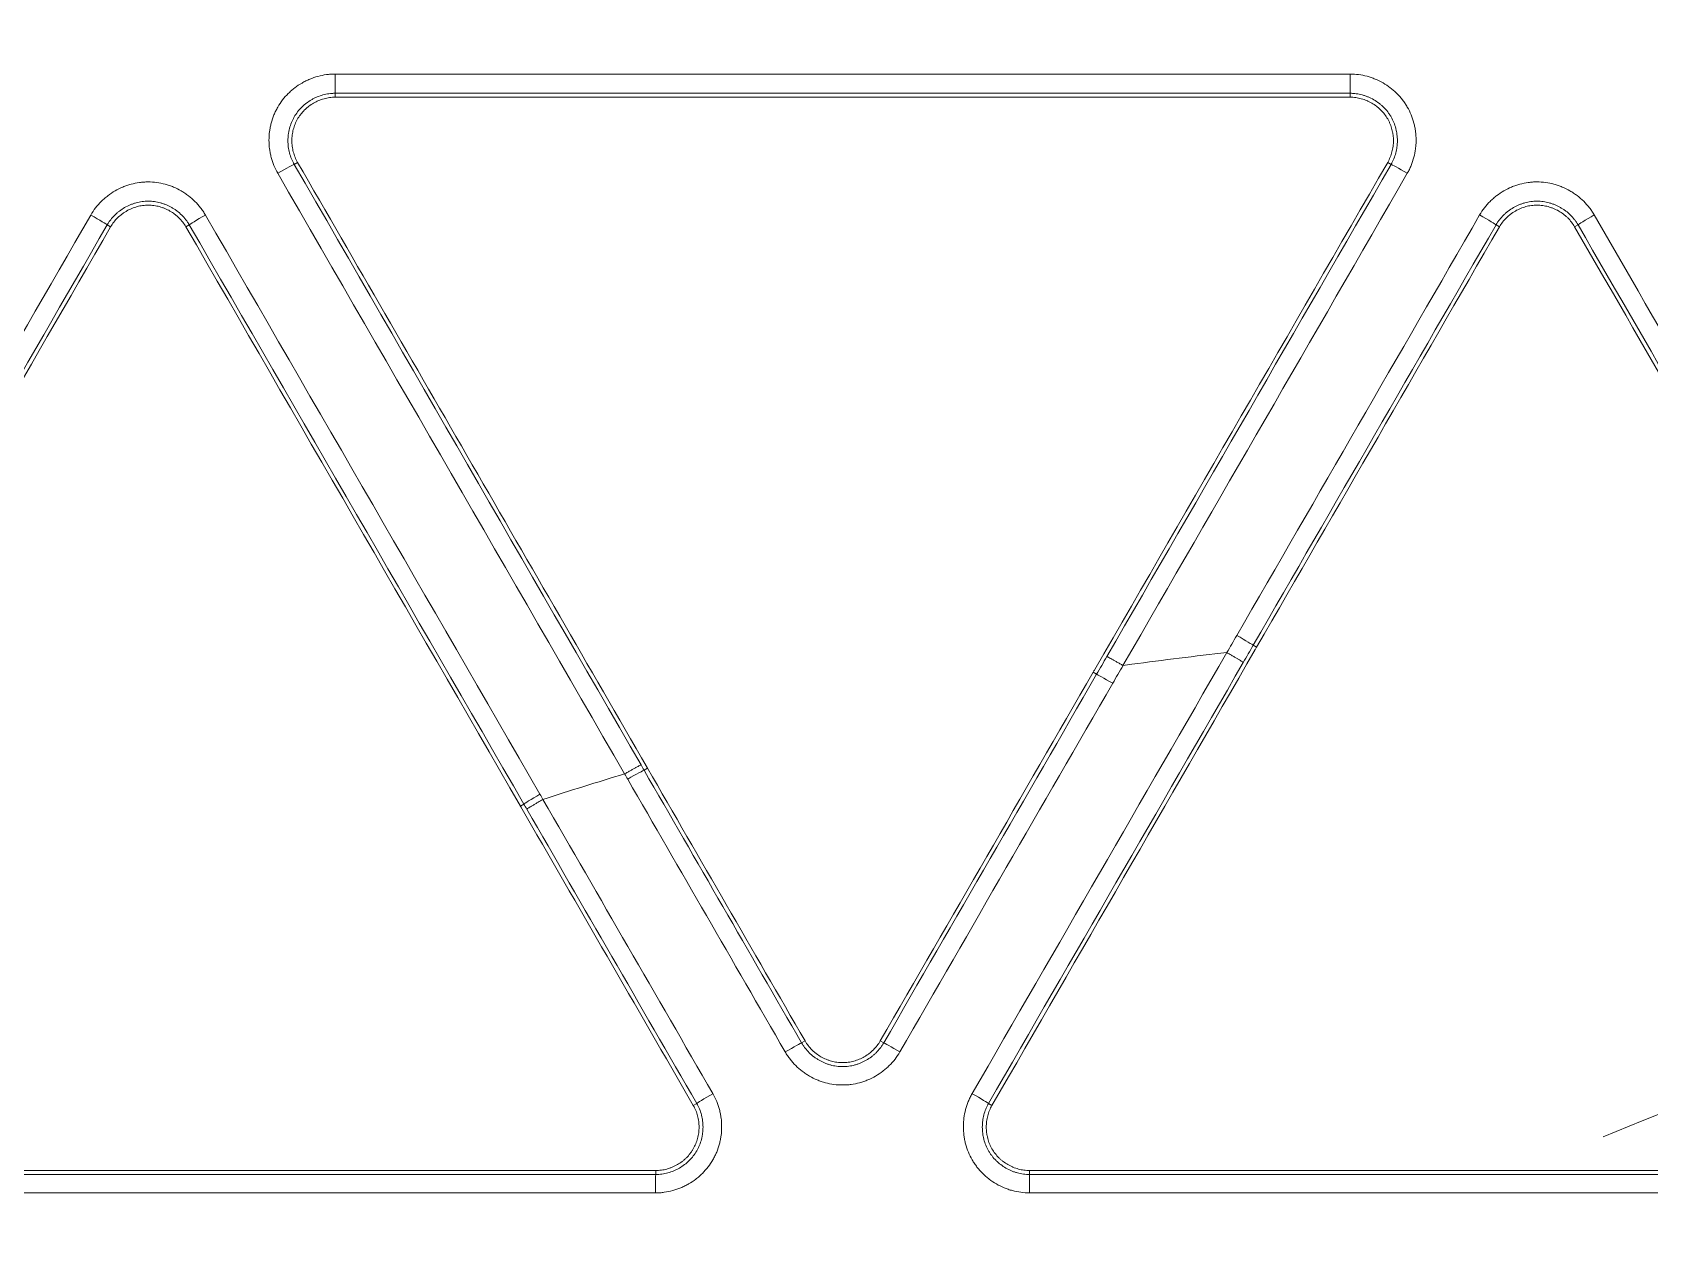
# Model space of a CAD drawing. Header units: inches. Extents: x 405346 to 489838, y -25612 to 14934.
# Drawn here: x 467153.85 to 467194.61, y 4442.77 to 4472.98 of the extents above; entities that cross this region are included whole.
import ezdxf

# ---------------------------------------------------------------- set-up
doc = ezdxf.new("R2010")
doc.units = ezdxf.units.IN
doc.header["$LTSCALE"] = 200
doc.header["$MEASUREMENT"] = 0
doc.layers.add('SS-EQ', color=2, linetype='Continuous', lineweight=20)

# ---------------------------------------------------------------- blocks, each defined once
blk = doc.blocks.new('4way무풍')
at = {"layer": 'SS-EQ'}
for p, q in [((-82.781, 150.014), (-82.781, 149.915)), ((-57.206, 149.915), (-57.206, 150.014)), ((-83.729, 148.273), (-83.815, 148.223)), ((-56.172, 148.223), (-56.258, 148.273)), ((-88.44, 146.648), (-88.526, 146.697)), ((-86.458, 146.697), (-86.544, 146.648)), ((-53.443, 146.648), (-53.529, 146.697)), ((-51.461, 146.697), (-51.547, 146.648)), ((-59.648, 136.099), (-59.562, 136.049)), ((-63.594, 135.367), (-63.681, 135.418)), ((-74.998, 132.951), (-74.911, 133.001)), ((-78.028, 132.097), (-78.114, 132.047)), ((-71.028, 126.075), (-70.941, 126.125)), ((-69.046, 126.125), (-68.959, 126.075)), ((-73.757, 124.499), (-73.67, 124.549)), ((-66.316, 124.549), (-66.23, 124.499)), ((-74.704, 122.757), (-74.705, 122.858)), ((-65.283, 122.858), (-65.282, 122.757))]:
    blk.add_line(p, q, dxfattribs=at)
blk.add_arc((0, 0), 133.744, 107.51076, 112.33629, dxfattribs=at)
for centre, major_axis, ratio, start_param, end_param in [((-82.781, 150.488), (0, 0.474), 0.007064, 1.545643, 3.10676), ((-57.206, 150.488), (0, 0.474), 0.00477, 1.543991, 3.106759), ((-84.225, 147.986), (0.41, 0.237), 0.025011, 0.034918, 1.564921), ((-55.762, 147.986), (0.41, -0.237), 0.020579, 1.588175, 3.106679), ((-88.936, 146.934), (-0.41, 0.237), 0.016775, 3.176504, 4.73132), ((-86.047, 146.934), (0.41, 0.237), 0.024855, 1.565338, 3.106675), ((-53.939, 146.934), (0.41, -0.237), 0.020582, 0.034914, 1.588045), ((-51.051, 146.934), (0.41, 0.237), 0.025214, 1.561302, 3.106675), ((-60.058, 136.336), (-0.41, 0.237), 0.0184, 3.176505, 4.729735), ((-63.184, 135.13), (-0.41, 0.237), 0.017821, 4.729881, 6.248273), ((-75.407, 132.713), (0.41, 0.237), 0.02366, 0.034916, 1.566154), ((-77.618, 132.333), (0.41, 0.237), 0.023584, 1.566539, 3.106676), ((-71.438, 125.838), (0.41, 0.237), 0.022598, 0.034916, 1.566765), ((-68.549, 125.838), (-0.41, 0.237), 0.015137, 4.72973, 6.248275), ((-73.26, 124.785), (0.41, 0.237), 0.022445, 1.567202, 3.106677), ((-66.727, 124.785), (0.41, -0.237), 0.015119, 0.034911, 1.587946), ((-74.704, 122.284), (0, -0.474), 0.008472, 3.1765, 4.691787), ((-65.282, 122.284), (0, 0.474), 0.007271, 0.034908, 1.549578)]:
    blk.add_ellipse(centre, major_axis=major_axis, ratio=ratio, start_param=start_param, end_param=end_param, dxfattribs=at)
for points, knots in [([(-346.359, 0), (-346.359, 27.812), (-346.359, 55.623), (-346.359, 97.341), (-346.359, 111.247), (-346.359, 139.059), (-346.359, 152.964), (-346.359, 180.776), (-346.359, 194.682), (-346.359, 222.494), (-346.359, 236.4), (-346.358, 257.259), (-346.358, 264.212), (-346.359, 272.903), (-346.359, 274.641), (-346.359, 277.248), (-346.359, 278.117), (-346.358, 279.856), (-346.358, 280.725), (-346.358, 282.028), (-346.358, 282.463), (-346.358, 283.332), (-346.359, 283.767), (-346.359, 284.419), (-346.359, 284.636), (-346.359, 285.07), (-346.358, 285.288), (-346.355, 285.722), (-346.353, 285.939), (-346.345, 286.374), (-346.34, 286.591), (-346.322, 287.243), (-346.305, 287.677), (-346.262, 288.546), (-346.235, 288.98), (-346.174, 289.848), (-346.138, 290.283), (-346.078, 290.934), (-346.057, 291.151), (-346.012, 291.584), (-345.894, 292.666), (-345.748, 293.74), (-345.479, 295.449), (-345.327, 296.299), (-344.817, 298.834), (-344.407, 300.504), (-343.687, 302.982), (-343.172, 304.624), (-342.294, 307.059), (-341.638, 308.662), (-341.119, 309.858), (-340.941, 310.255), (-340.713, 310.75), (-340.668, 310.849), (-340.576, 311.047), (-340.437, 311.342), (-339.919, 312.422), (-339.029, 314.158), (-338.177, 315.659), (-336.854, 317.88), (-335.912, 319.32), (-334.41, 321.417), (-333.378, 322.795), (-331.741, 324.8), (-330.589, 326.095), (-329.702, 327.05), (-329.403, 327.366), (-329.023, 327.757), (-328.947, 327.835), (-328.795, 327.991), (-328.566, 328.224), (-327.719, 329.07), (-326.303, 330.411), (-324.35, 332.11), (-322.332, 333.721), (-320.944, 334.737), (-319.535, 335.723), (-318.819, 336.202), (-317.367, 337.129), (-315.893, 338.027), (-314.376, 338.866), (-313.222, 339.472), (-312.835, 339.671), (-312.249, 339.962), (-312.054, 340.059), (-311.662, 340.249), (-309.896, 341.094), (-308.103, 341.848), (-305.68, 342.749), (-304.055, 343.315), (-302.408, 343.812), (-299.923, 344.505), (-298.245, 344.898), (-295.697, 345.381), (-294.842, 345.525), (-293.766, 345.682), (-293.551, 345.712), (-293.119, 345.77), (-292.903, 345.798), (-292.254, 345.879), (-291.821, 345.928), (-290.523, 346.062), (-289.657, 346.132), (-288.357, 346.21), (-287.924, 346.231), (-287.057, 346.265), (-286.624, 346.277), (-285.974, 346.288), (-285.757, 346.29), (-285.323, 346.293), (-285.107, 346.293), (-284.673, 346.294), (-284.456, 346.293), (-284.023, 346.293), (-283.806, 346.293), (-283.155, 346.292), (-282.722, 346.292), (-281.855, 346.292), (-281.421, 346.292), (-280.12, 346.293), (-279.253, 346.293), (-277.519, 346.294), (-276.652, 346.294), (-274.05, 346.294), (-272.316, 346.294), (-267.113, 346.293), (-263.645, 346.293), (-256.707, 346.293), (-253.239, 346.293), (-242.833, 346.293), (-235.896, 346.294), (-222.022, 346.294), (-215.084, 346.294), (-194.273, 346.294), (-180.398, 346.294), (-152.65, 346.294), (-138.775, 346.294), (-111.027, 346.294), (-97.152, 346.294), (-69.403, 346.294), (-55.529, 346.294), (-34.718, 346.294), (-27.78, 346.294), (-13.906, 346.294), (-6.969, 346.294), (-0.032, 346.294)], [0, 0, 0, 0, 0.125, 0.125, 0.1875, 0.1875, 0.25, 0.25, 0.3125, 0.3125, 0.375, 0.375, 0.40625, 0.40625, 0.414063, 0.414063, 0.417969, 0.417969, 0.421875, 0.421875, 0.423828, 0.423828, 0.425781, 0.425781, 0.426758, 0.426758, 0.427734, 0.427734, 0.428711, 0.428711, 0.429688, 0.429688, 0.431641, 0.431641, 0.433594, 0.433594, 0.435547, 0.435547, 0.436523, 0.436523, 0.4375, 0.441406, 0.441406, 0.445313, 0.445313, 0.453125, 0.453125, 0.457031, 0.460938, 0.464844, 0.464844, 0.466797, 0.466797, 0.467285, 0.467285, 0.467773, 0.46875, 0.472656, 0.476563, 0.476563, 0.484375, 0.484375, 0.488281, 0.492188, 0.496094, 0.496094, 0.498047, 0.498047, 0.498535, 0.498535, 0.499023, 0.5, 0.503906, 0.507813, 0.511719, 0.515625, 0.515625, 0.519531, 0.519531, 0.523438, 0.527344, 0.527344, 0.529297, 0.529297, 0.530273, 0.530273, 0.53125, 0.539063, 0.539063, 0.542969, 0.546875, 0.546875, 0.554688, 0.554688, 0.558594, 0.558594, 0.55957, 0.55957, 0.560547, 0.560547, 0.5625, 0.5625, 0.566406, 0.566406, 0.568359, 0.568359, 0.570313, 0.570313, 0.571289, 0.571289, 0.572266, 0.572266, 0.573242, 0.573242, 0.574219, 0.574219, 0.576172, 0.576172, 0.578125, 0.578125, 0.582031, 0.582031, 0.585938, 0.585938, 0.59375, 0.59375, 0.609375, 0.609375, 0.625, 0.625, 0.65625, 0.65625, 0.6875, 0.6875, 0.75, 0.75, 0.8125, 0.8125, 0.875, 0.875, 0.9375, 0.9375, 0.96875, 0.96875, 1, 1, 1, 1]), ([(-0.032, 345.099), (-6.961, 345.099), (-13.891, 345.099), (-27.749, 345.099), (-34.679, 345.098), (-55.467, 345.098), (-69.326, 345.098), (-97.044, 345.097), (-110.903, 345.097), (-138.621, 345.096), (-152.479, 345.095), (-180.197, 345.093), (-194.056, 345.092), (-214.845, 345.089), (-221.774, 345.088), (-235.633, 345.086), (-242.562, 345.085), (-256.421, 345.082), (-263.351, 345.08), (-272.012, 345.079), (-273.745, 345.079), (-276.343, 345.078), (-277.21, 345.078), (-278.942, 345.077), (-279.808, 345.077), (-281.107, 345.076), (-281.54, 345.076), (-282.407, 345.076), (-282.84, 345.076), (-283.706, 345.075), (-284.139, 345.075), (-284.789, 345.074), (-285.005, 345.073), (-285.438, 345.071), (-285.655, 345.069), (-286.304, 345.059), (-286.737, 345.048), (-287.602, 345.017), (-288.034, 344.996), (-289.33, 344.921), (-290.194, 344.852), (-291.488, 344.721), (-291.92, 344.673), (-292.566, 344.593), (-292.782, 344.565), (-293.212, 344.507), (-294.286, 344.357), (-295.351, 344.179), (-297.891, 343.698), (-299.563, 343.307), (-302.038, 342.614), (-303.678, 342.117), (-305.297, 341.55), (-307.709, 340.648), (-309.296, 339.975), (-311.056, 339.137), (-311.349, 338.996), (-311.641, 338.852), (-311.836, 338.756), (-311.933, 338.707), (-312.418, 338.463), (-312.803, 338.264), (-313.95, 337.656), (-314.704, 337.235), (-316.19, 336.364), (-316.921, 335.913), (-318.363, 334.982), (-319.073, 334.501), (-320.472, 333.511), (-321.848, 332.49), (-323.849, 330.871), (-325.784, 329.163), (-327.03, 327.964), (-327.795, 327.195), (-327.947, 327.04), (-328.25, 326.729), (-328.401, 326.572), (-328.849, 326.101), (-329.144, 325.784), (-330.019, 324.826), (-331.153, 323.527), (-332.763, 321.515), (-333.776, 320.132), (-334.759, 318.728), (-335.235, 318.015), (-336.157, 316.57), (-336.603, 315.837), (-337.465, 314.349), (-338.296, 312.841), (-339.065, 311.29), (-339.481, 310.406), (-339.527, 310.307), (-339.618, 310.11), (-339.754, 309.814), (-340.065, 309.122), (-340.322, 308.526), (-340.821, 307.33), (-341.451, 305.726), (-342.288, 303.29), (-342.776, 301.647), (-343.454, 299.168), (-343.836, 297.496), (-344.302, 294.959), (-344.439, 294.108), (-344.619, 292.825), (-344.701, 292.181), (-344.786, 291.427), (-344.82, 291.103), (-344.842, 290.887), (-344.852, 290.779), (-344.946, 289.806), (-345.01, 288.941), (-345.078, 287.644), (-345.096, 287.211), (-345.116, 286.563), (-345.122, 286.346), (-345.13, 285.914), (-345.133, 285.698), (-345.138, 285.265), (-345.139, 285.049), (-345.14, 284.616), (-345.14, 284.4), (-345.141, 283.751), (-345.141, 283.319), (-345.141, 282.67), (-345.141, 282.453), (-345.141, 282.021), (-345.141, 281.805), (-345.142, 281.156), (-345.142, 280.723), (-345.142, 279.426), (-345.143, 278.561), (-345.144, 276.83), (-345.144, 275.965), (-345.145, 273.37), (-345.145, 271.64), (-345.146, 262.989), (-345.147, 256.068), (-345.152, 235.306), (-345.154, 221.464), (-345.157, 193.781), (-345.158, 179.94), (-345.16, 152.257), (-345.161, 138.415), (-345.162, 110.732), (-345.163, 69.207), (-345.164, 27.683), (-345.164, 0)], [0, 0, 0, 0, 0.03125, 0.03125, 0.0625, 0.0625, 0.125, 0.125, 0.1875, 0.1875, 0.25, 0.25, 0.3125, 0.3125, 0.34375, 0.34375, 0.375, 0.375, 0.40625, 0.40625, 0.414063, 0.414063, 0.417969, 0.417969, 0.421875, 0.421875, 0.423828, 0.423828, 0.425781, 0.425781, 0.427734, 0.427734, 0.428711, 0.428711, 0.429688, 0.429688, 0.431641, 0.431641, 0.433594, 0.433594, 0.4375, 0.4375, 0.439453, 0.439453, 0.44043, 0.44043, 0.441406, 0.445313, 0.445313, 0.453125, 0.453125, 0.457031, 0.460938, 0.460938, 0.46875, 0.46875, 0.469727, 0.470215, 0.470215, 0.470703, 0.470703, 0.472656, 0.472656, 0.476563, 0.476563, 0.480469, 0.480469, 0.484375, 0.484375, 0.488281, 0.492188, 0.496094, 0.5, 0.5, 0.500977, 0.500977, 0.501953, 0.501953, 0.503906, 0.503906, 0.507813, 0.511719, 0.515625, 0.515625, 0.519531, 0.519531, 0.523438, 0.523438, 0.527344, 0.53125, 0.53125, 0.531738, 0.531738, 0.532227, 0.533203, 0.535156, 0.535156, 0.539063, 0.542969, 0.546875, 0.546875, 0.554688, 0.554688, 0.558594, 0.558594, 0.560547, 0.561523, 0.562012, 0.562012, 0.5625, 0.5625, 0.566406, 0.566406, 0.568359, 0.568359, 0.569336, 0.569336, 0.570313, 0.570313, 0.571289, 0.571289, 0.572266, 0.572266, 0.574219, 0.574219, 0.575195, 0.575195, 0.576172, 0.576172, 0.578125, 0.578125, 0.582031, 0.582031, 0.585938, 0.585938, 0.59375, 0.59375, 0.625, 0.625, 0.6875, 0.6875, 0.75, 0.75, 0.8125, 0.8125, 0.875, 1, 1, 1, 1]), ([(-84.229, 147.998), (-84.265, 148.061), (-84.297, 148.126), (-84.352, 148.26), (-84.375, 148.329), (-84.403, 148.434), (-84.411, 148.47), (-84.422, 148.524), (-84.425, 148.542), (-84.431, 148.578), (-84.433, 148.596), (-84.445, 148.686), (-84.454, 148.831), (-84.445, 148.976), (-84.433, 149.067), (-84.431, 149.085), (-84.425, 149.121), (-84.422, 149.139), (-84.411, 149.193), (-84.403, 149.228), (-84.375, 149.333), (-84.353, 149.402), (-84.311, 149.502), (-84.296, 149.535), (-84.264, 149.601), (-84.247, 149.633), (-84.192, 149.728), (-84.111, 149.849), (-84.015, 149.957), (-83.951, 150.022), (-83.938, 150.034), (-83.911, 150.059), (-83.897, 150.072), (-83.856, 150.108), (-83.827, 150.131), (-83.741, 150.197), (-83.681, 150.237), (-83.586, 150.291), (-83.538, 150.317), (-83.489, 150.341), (-83.456, 150.356), (-83.439, 150.363), (-83.354, 150.399), (-83.217, 150.446), (-83.075, 150.475), (-82.967, 150.49), (-82.931, 150.493), (-82.858, 150.498), (-82.821, 150.5), (-82.784, 150.5)], [0, 0, 0, 0, 0.0625, 0.0625, 0.125, 0.125, 0.15625, 0.15625, 0.171875, 0.171875, 0.1875, 0.1875, 0.25, 0.3125, 0.3125, 0.328125, 0.328125, 0.34375, 0.34375, 0.375, 0.375, 0.4375, 0.4375, 0.46875, 0.46875, 0.5, 0.5, 0.5625, 0.625, 0.625, 0.640625, 0.640625, 0.65625, 0.65625, 0.6875, 0.6875, 0.75, 0.75, 0.78125, 0.796875, 0.796875, 0.8125, 0.8125, 0.875, 0.9375, 0.9375, 0.96875, 0.96875, 1, 1, 1, 1]), ([(-57.208, 150.5), (-57.135, 150.5), (-57.062, 150.495), (-56.919, 150.476), (-56.848, 150.462), (-56.743, 150.433), (-56.708, 150.422), (-56.656, 150.404), (-56.638, 150.398), (-56.604, 150.385), (-56.587, 150.378), (-56.503, 150.343), (-56.373, 150.279), (-56.252, 150.198), (-56.18, 150.143), (-56.165, 150.132), (-56.137, 150.108), (-56.095, 150.073), (-56.055, 150.036), (-55.978, 149.96), (-55.93, 149.905), (-55.864, 149.819), (-55.842, 149.79), (-55.802, 149.729), (-55.782, 149.698), (-55.727, 149.603), (-55.664, 149.473), (-55.618, 149.335), (-55.594, 149.247), (-55.59, 149.23), (-55.582, 149.194), (-55.578, 149.176), (-55.567, 149.122), (-55.562, 149.086), (-55.548, 148.978), (-55.543, 148.906), (-55.543, 148.797), (-55.545, 148.743), (-55.549, 148.688), (-55.553, 148.652), (-55.555, 148.633), (-55.566, 148.543), (-55.594, 148.4), (-55.64, 148.263), (-55.681, 148.162), (-55.696, 148.129), (-55.728, 148.063), (-55.746, 148.03), (-55.764, 147.998)], [0, 0, 0, 0, 0.0625, 0.0625, 0.125, 0.125, 0.15625, 0.15625, 0.171875, 0.171875, 0.1875, 0.1875, 0.25, 0.3125, 0.3125, 0.328125, 0.328125, 0.34375, 0.375, 0.375, 0.4375, 0.4375, 0.46875, 0.46875, 0.5, 0.5, 0.5625, 0.625, 0.625, 0.640625, 0.640625, 0.65625, 0.65625, 0.6875, 0.6875, 0.75, 0.75, 0.78125, 0.796875, 0.796875, 0.8125, 0.8125, 0.875, 0.9375, 0.9375, 0.96875, 0.96875, 1, 1, 1, 1]), ([(-82.781, 150.014), (-82.784, 150.014), (-82.787, 150.014), (-82.794, 150.014), (-82.804, 150.014), (-82.814, 150.014), (-82.833, 150.013), (-82.847, 150.012), (-82.886, 150.009), (-82.912, 150.007), (-82.989, 149.996), (-83.091, 149.975), (-83.189, 149.941), (-83.249, 149.916), (-83.261, 149.911), (-83.285, 149.9), (-83.321, 149.883), (-83.355, 149.864), (-83.422, 149.825), (-83.465, 149.797), (-83.527, 149.749), (-83.548, 149.733), (-83.587, 149.699), (-83.607, 149.681), (-83.662, 149.626), (-83.697, 149.587), (-83.76, 149.505), (-83.789, 149.462), (-83.828, 149.394), (-83.841, 149.371), (-83.864, 149.324), (-83.874, 149.3), (-83.904, 149.228), (-83.92, 149.179), (-83.94, 149.104), (-83.948, 149.066), (-83.955, 149.027), (-83.959, 149.001), (-83.961, 148.988), (-83.969, 148.923), (-83.976, 148.82), (-83.969, 148.716), (-83.96, 148.639), (-83.955, 148.613), (-83.945, 148.561), (-83.94, 148.536), (-83.92, 148.46), (-83.903, 148.411), (-83.874, 148.339), (-83.858, 148.304), (-83.837, 148.263), (-83.826, 148.243), (-83.822, 148.234), (-83.818, 148.229), (-83.817, 148.226), (-83.815, 148.223)], [0, 0, 0, 0, 0.003906, 0.003906, 0.007813, 0.015625, 0.015625, 0.03125, 0.03125, 0.0625, 0.0625, 0.125, 0.1875, 0.1875, 0.203125, 0.203125, 0.21875, 0.25, 0.25, 0.3125, 0.3125, 0.34375, 0.34375, 0.375, 0.375, 0.4375, 0.4375, 0.5, 0.5, 0.53125, 0.53125, 0.5625, 0.5625, 0.625, 0.625, 0.65625, 0.671875, 0.671875, 0.6875, 0.6875, 0.75, 0.8125, 0.8125, 0.84375, 0.84375, 0.875, 0.875, 0.9375, 0.9375, 0.96875, 0.984375, 0.992188, 0.996094, 0.996094, 1, 1, 1, 1]), ([(-56.172, 148.223), (-56.17, 148.226), (-56.168, 148.229), (-56.165, 148.234), (-56.16, 148.243), (-56.156, 148.252), (-56.146, 148.269), (-56.14, 148.281), (-56.123, 148.316), (-56.112, 148.34), (-56.083, 148.412), (-56.051, 148.511), (-56.031, 148.613), (-56.023, 148.678), (-56.021, 148.691), (-56.019, 148.717), (-56.018, 148.73), (-56.015, 148.769), (-56.014, 148.795), (-56.014, 148.873), (-56.018, 148.924), (-56.028, 149.002), (-56.032, 149.027), (-56.042, 149.079), (-56.048, 149.104), (-56.067, 149.18), (-56.084, 149.229), (-56.123, 149.325), (-56.146, 149.372), (-56.185, 149.44), (-56.199, 149.462), (-56.228, 149.505), (-56.243, 149.526), (-56.291, 149.588), (-56.325, 149.627), (-56.381, 149.681), (-56.409, 149.708), (-56.439, 149.733), (-56.46, 149.75), (-56.47, 149.758), (-56.522, 149.797), (-56.609, 149.855), (-56.702, 149.901), (-56.774, 149.931), (-56.798, 149.941), (-56.848, 149.958), (-56.873, 149.965), (-56.948, 149.986), (-56.999, 149.996), (-57.076, 150.007), (-57.115, 150.011), (-57.16, 150.013), (-57.183, 150.014), (-57.193, 150.014), (-57.2, 150.014), (-57.203, 150.014), (-57.206, 150.014)], [0, 0, 0, 0, 0.003906, 0.003906, 0.007813, 0.015625, 0.015625, 0.03125, 0.03125, 0.0625, 0.0625, 0.125, 0.1875, 0.1875, 0.203125, 0.203125, 0.21875, 0.21875, 0.25, 0.25, 0.3125, 0.3125, 0.34375, 0.34375, 0.375, 0.375, 0.4375, 0.4375, 0.5, 0.5, 0.53125, 0.53125, 0.5625, 0.5625, 0.625, 0.625, 0.65625, 0.671875, 0.671875, 0.6875, 0.6875, 0.75, 0.8125, 0.8125, 0.84375, 0.84375, 0.875, 0.875, 0.9375, 0.9375, 0.96875, 0.984375, 0.992187, 0.996094, 0.996094, 1, 1, 1, 1]), ([(-83.729, 148.273), (-83.753, 148.315), (-83.774, 148.358), (-83.81, 148.447), (-83.84, 148.537), (-83.858, 148.63), (-83.867, 148.701), (-83.869, 148.725), (-83.872, 148.773), (-83.873, 148.797), (-83.873, 148.868), (-83.87, 148.916), (-83.861, 148.987), (-83.857, 149.01), (-83.848, 149.057), (-83.843, 149.081), (-83.825, 149.15), (-83.794, 149.24), (-83.753, 149.326), (-83.717, 149.388), (-83.704, 149.409), (-83.677, 149.448), (-83.663, 149.468), (-83.619, 149.524), (-83.588, 149.559), (-83.537, 149.61), (-83.511, 149.634), (-83.484, 149.657), (-83.465, 149.672), (-83.455, 149.68), (-83.408, 149.716), (-83.328, 149.769), (-83.243, 149.811), (-83.177, 149.839), (-83.155, 149.847), (-83.109, 149.863), (-83.086, 149.87), (-83.017, 149.889), (-82.971, 149.898), (-82.877, 149.911), (-82.829, 149.915), (-82.781, 149.915)], [0, 0, 0, 0, 0.0625, 0.0625, 0.125, 0.1875, 0.1875, 0.21875, 0.21875, 0.25, 0.25, 0.3125, 0.3125, 0.34375, 0.34375, 0.375, 0.375, 0.4375, 0.5, 0.5, 0.53125, 0.53125, 0.5625, 0.5625, 0.625, 0.625, 0.65625, 0.671875, 0.671875, 0.6875, 0.6875, 0.75, 0.8125, 0.8125, 0.84375, 0.84375, 0.875, 0.875, 0.9375, 0.9375, 1, 1, 1, 1]), ([(-57.206, 149.915), (-57.158, 149.915), (-57.11, 149.911), (-57.015, 149.898), (-56.922, 149.879), (-56.832, 149.848), (-56.777, 149.825), (-56.766, 149.82), (-56.744, 149.81), (-56.712, 149.795), (-56.68, 149.778), (-56.618, 149.742), (-56.579, 149.716), (-56.522, 149.672), (-56.503, 149.657), (-56.467, 149.626), (-56.449, 149.609), (-56.398, 149.559), (-56.335, 149.488), (-56.282, 149.409), (-56.246, 149.347), (-56.235, 149.325), (-56.214, 149.282), (-56.204, 149.261), (-56.177, 149.194), (-56.162, 149.149), (-56.144, 149.081), (-56.136, 149.046), (-56.13, 149.01), (-56.126, 148.987), (-56.125, 148.975), (-56.117, 148.915), (-56.111, 148.82), (-56.117, 148.725), (-56.126, 148.654), (-56.13, 148.63), (-56.139, 148.583), (-56.144, 148.56), (-56.163, 148.491), (-56.177, 148.446), (-56.213, 148.358), (-56.234, 148.315), (-56.258, 148.273)], [0, 0, 0, 0, 0.0625, 0.0625, 0.125, 0.1875, 0.1875, 0.203125, 0.203125, 0.21875, 0.25, 0.25, 0.3125, 0.3125, 0.34375, 0.34375, 0.375, 0.375, 0.4375, 0.5, 0.5, 0.53125, 0.53125, 0.5625, 0.5625, 0.625, 0.625, 0.65625, 0.671875, 0.671875, 0.6875, 0.6875, 0.75, 0.8125, 0.8125, 0.84375, 0.84375, 0.875, 0.875, 0.9375, 0.9375, 1, 1, 1, 1]), ([(-88.94, 146.945), (-88.903, 147.009), (-88.863, 147.069), (-88.774, 147.184), (-88.726, 147.238), (-88.649, 147.315), (-88.622, 147.34), (-88.581, 147.376), (-88.567, 147.388), (-88.538, 147.411), (-88.524, 147.422), (-88.452, 147.477), (-88.331, 147.558), (-88.201, 147.622), (-88.116, 147.657), (-88.099, 147.664), (-88.065, 147.677), (-88.048, 147.683), (-87.996, 147.701), (-87.961, 147.712), (-87.857, 147.74), (-87.786, 147.755), (-87.678, 147.769), (-87.642, 147.773), (-87.569, 147.778), (-87.532, 147.779), (-87.423, 147.779), (-87.278, 147.769), (-87.136, 147.741), (-87.048, 147.717), (-87.03, 147.712), (-86.995, 147.701), (-86.978, 147.695), (-86.926, 147.677), (-86.892, 147.664), (-86.791, 147.622), (-86.726, 147.59), (-86.632, 147.536), (-86.586, 147.507), (-86.541, 147.476), (-86.511, 147.455), (-86.496, 147.444), (-86.423, 147.389), (-86.314, 147.293), (-86.218, 147.185), (-86.151, 147.099), (-86.13, 147.069), (-86.089, 147.008), (-86.069, 146.977), (-86.051, 146.945)], [0, 0, 0, 0, 0.0625, 0.0625, 0.125, 0.125, 0.15625, 0.15625, 0.171875, 0.171875, 0.1875, 0.1875, 0.25, 0.3125, 0.3125, 0.328125, 0.328125, 0.34375, 0.34375, 0.375, 0.375, 0.4375, 0.4375, 0.46875, 0.46875, 0.5, 0.5, 0.5625, 0.625, 0.625, 0.640625, 0.640625, 0.65625, 0.65625, 0.6875, 0.6875, 0.75, 0.75, 0.78125, 0.796875, 0.796875, 0.8125, 0.8125, 0.875, 0.9375, 0.9375, 0.96875, 0.96875, 1, 1, 1, 1]), ([(-53.942, 146.946), (-53.905, 147.01), (-53.864, 147.07), (-53.776, 147.185), (-53.728, 147.239), (-53.651, 147.316), (-53.624, 147.341), (-53.582, 147.377), (-53.568, 147.389), (-53.54, 147.412), (-53.526, 147.423), (-53.453, 147.478), (-53.333, 147.559), (-53.202, 147.623), (-53.118, 147.658), (-53.101, 147.665), (-53.067, 147.678), (-53.05, 147.684), (-52.998, 147.702), (-52.963, 147.713), (-52.858, 147.741), (-52.787, 147.756), (-52.68, 147.77), (-52.644, 147.774), (-52.571, 147.779), (-52.534, 147.78), (-52.424, 147.78), (-52.28, 147.77), (-52.138, 147.742), (-52.05, 147.718), (-52.032, 147.713), (-51.997, 147.702), (-51.98, 147.696), (-51.928, 147.678), (-51.894, 147.665), (-51.793, 147.623), (-51.728, 147.591), (-51.634, 147.537), (-51.588, 147.508), (-51.543, 147.477), (-51.513, 147.456), (-51.498, 147.445), (-51.425, 147.39), (-51.316, 147.294), (-51.22, 147.186), (-51.153, 147.1), (-51.131, 147.07), (-51.091, 147.009), (-51.071, 146.978), (-51.053, 146.946)], [0, 0, 0, 0, 0.0625, 0.0625, 0.125, 0.125, 0.15625, 0.15625, 0.171875, 0.171875, 0.1875, 0.1875, 0.25, 0.3125, 0.3125, 0.328125, 0.328125, 0.34375, 0.34375, 0.375, 0.375, 0.4375, 0.4375, 0.46875, 0.46875, 0.5, 0.5, 0.5625, 0.625, 0.625, 0.640625, 0.640625, 0.65625, 0.65625, 0.6875, 0.6875, 0.75, 0.75, 0.78125, 0.796875, 0.796875, 0.8125, 0.8125, 0.875, 0.9375, 0.9375, 0.96875, 0.96875, 1, 1, 1, 1]), ([(-86.458, 146.697), (-86.459, 146.7), (-86.461, 146.703), (-86.464, 146.709), (-86.469, 146.717), (-86.475, 146.726), (-86.485, 146.742), (-86.492, 146.753), (-86.514, 146.786), (-86.529, 146.807), (-86.577, 146.869), (-86.646, 146.946), (-86.725, 147.014), (-86.777, 147.054), (-86.787, 147.061), (-86.809, 147.077), (-86.841, 147.099), (-86.874, 147.119), (-86.942, 147.158), (-86.988, 147.181), (-87.06, 147.211), (-87.084, 147.221), (-87.134, 147.238), (-87.159, 147.245), (-87.234, 147.266), (-87.285, 147.277), (-87.388, 147.291), (-87.44, 147.294), (-87.518, 147.294), (-87.544, 147.293), (-87.596, 147.29), (-87.622, 147.287), (-87.699, 147.276), (-87.75, 147.266), (-87.825, 147.245), (-87.862, 147.234), (-87.899, 147.221), (-87.924, 147.211), (-87.936, 147.206), (-87.996, 147.181), (-88.089, 147.135), (-88.176, 147.078), (-88.238, 147.03), (-88.258, 147.014), (-88.298, 146.979), (-88.317, 146.961), (-88.373, 146.907), (-88.407, 146.868), (-88.455, 146.806), (-88.477, 146.775), (-88.502, 146.737), (-88.514, 146.717), (-88.519, 146.709), (-88.523, 146.703), (-88.524, 146.7), (-88.526, 146.697)], [0, 0, 0, 0, 0.003906, 0.003906, 0.007812, 0.015625, 0.015625, 0.03125, 0.03125, 0.0625, 0.0625, 0.125, 0.1875, 0.1875, 0.203125, 0.203125, 0.21875, 0.25, 0.25, 0.3125, 0.3125, 0.34375, 0.34375, 0.375, 0.375, 0.4375, 0.4375, 0.5, 0.5, 0.53125, 0.53125, 0.5625, 0.5625, 0.625, 0.625, 0.65625, 0.671875, 0.671875, 0.6875, 0.6875, 0.75, 0.8125, 0.8125, 0.84375, 0.84375, 0.875, 0.875, 0.9375, 0.9375, 0.96875, 0.984375, 0.992187, 0.996094, 0.996094, 1, 1, 1, 1]), ([(-88.44, 146.648), (-88.416, 146.689), (-88.389, 146.729), (-88.33, 146.805), (-88.267, 146.876), (-88.195, 146.938), (-88.147, 146.975), (-88.138, 146.982), (-88.118, 146.996), (-88.089, 147.016), (-88.058, 147.035), (-87.996, 147.07), (-87.954, 147.092), (-87.888, 147.119), (-87.865, 147.128), (-87.82, 147.143), (-87.797, 147.15), (-87.728, 147.169), (-87.635, 147.188), (-87.54, 147.195), (-87.468, 147.195), (-87.444, 147.194), (-87.396, 147.191), (-87.372, 147.188), (-87.302, 147.178), (-87.255, 147.169), (-87.186, 147.15), (-87.152, 147.139), (-87.119, 147.127), (-87.096, 147.119), (-87.085, 147.114), (-87.03, 147.091), (-86.944, 147.049), (-86.865, 146.996), (-86.808, 146.953), (-86.789, 146.937), (-86.753, 146.906), (-86.735, 146.89), (-86.685, 146.839), (-86.653, 146.804), (-86.595, 146.729), (-86.568, 146.689), (-86.544, 146.648)], [0, 0, 0, 0, 0.0625, 0.0625, 0.125, 0.1875, 0.1875, 0.203125, 0.203125, 0.21875, 0.25, 0.25, 0.3125, 0.3125, 0.34375, 0.34375, 0.375, 0.375, 0.4375, 0.5, 0.5, 0.53125, 0.53125, 0.5625, 0.5625, 0.625, 0.625, 0.65625, 0.671875, 0.671875, 0.6875, 0.6875, 0.75, 0.8125, 0.8125, 0.84375, 0.84375, 0.875, 0.875, 0.9375, 0.9375, 1, 1, 1, 1]), ([(-51.461, 146.697), (-51.463, 146.7), (-51.464, 146.703), (-51.468, 146.709), (-51.473, 146.717), (-51.478, 146.726), (-51.488, 146.742), (-51.495, 146.753), (-51.517, 146.786), (-51.533, 146.807), (-51.581, 146.869), (-51.649, 146.946), (-51.728, 147.014), (-51.78, 147.054), (-51.791, 147.061), (-51.812, 147.077), (-51.844, 147.099), (-51.877, 147.119), (-51.945, 147.158), (-51.991, 147.181), (-52.063, 147.211), (-52.088, 147.221), (-52.137, 147.238), (-52.162, 147.245), (-52.238, 147.266), (-52.288, 147.276), (-52.391, 147.291), (-52.443, 147.294), (-52.521, 147.294), (-52.548, 147.293), (-52.6, 147.29), (-52.626, 147.287), (-52.703, 147.276), (-52.753, 147.266), (-52.828, 147.245), (-52.866, 147.234), (-52.903, 147.221), (-52.927, 147.211), (-52.939, 147.206), (-53, 147.181), (-53.093, 147.135), (-53.179, 147.077), (-53.241, 147.03), (-53.262, 147.014), (-53.301, 146.979), (-53.32, 146.961), (-53.376, 146.907), (-53.41, 146.868), (-53.458, 146.806), (-53.481, 146.775), (-53.505, 146.737), (-53.517, 146.717), (-53.522, 146.709), (-53.526, 146.703), (-53.527, 146.7), (-53.529, 146.697)], [0, 0, 0, 0, 0.003906, 0.003906, 0.007812, 0.015625, 0.015625, 0.03125, 0.03125, 0.0625, 0.0625, 0.125, 0.1875, 0.1875, 0.203125, 0.203125, 0.21875, 0.25, 0.25, 0.3125, 0.3125, 0.34375, 0.34375, 0.375, 0.375, 0.4375, 0.4375, 0.5, 0.5, 0.53125, 0.53125, 0.5625, 0.5625, 0.625, 0.625, 0.65625, 0.671875, 0.671875, 0.6875, 0.6875, 0.75, 0.8125, 0.8125, 0.84375, 0.84375, 0.875, 0.875, 0.9375, 0.9375, 0.96875, 0.984375, 0.992187, 0.996094, 0.996094, 1, 1, 1, 1]), ([(-53.443, 146.648), (-53.419, 146.689), (-53.392, 146.729), (-53.333, 146.805), (-53.27, 146.876), (-53.198, 146.938), (-53.141, 146.982), (-53.121, 146.996), (-53.082, 147.022), (-53.061, 147.035), (-53, 147.07), (-52.957, 147.091), (-52.891, 147.119), (-52.869, 147.128), (-52.823, 147.143), (-52.8, 147.15), (-52.731, 147.169), (-52.638, 147.188), (-52.543, 147.195), (-52.471, 147.195), (-52.447, 147.194), (-52.399, 147.191), (-52.375, 147.188), (-52.305, 147.178), (-52.258, 147.169), (-52.19, 147.15), (-52.156, 147.139), (-52.122, 147.127), (-52.099, 147.119), (-52.088, 147.114), (-52.033, 147.091), (-51.947, 147.049), (-51.868, 146.996), (-51.811, 146.953), (-51.793, 146.937), (-51.756, 146.906), (-51.739, 146.89), (-51.688, 146.839), (-51.656, 146.804), (-51.598, 146.729), (-51.571, 146.689), (-51.547, 146.648)], [0, 0, 0, 0, 0.0625, 0.0625, 0.125, 0.1875, 0.1875, 0.21875, 0.21875, 0.25, 0.25, 0.3125, 0.3125, 0.34375, 0.34375, 0.375, 0.375, 0.4375, 0.5, 0.5, 0.53125, 0.53125, 0.5625, 0.5625, 0.625, 0.625, 0.65625, 0.671875, 0.671875, 0.6875, 0.6875, 0.75, 0.8125, 0.8125, 0.84375, 0.84375, 0.875, 0.875, 0.9375, 0.9375, 1, 1, 1, 1]), ([(-101.729, 124.794), (-99.597, 128.486), (-97.466, 132.178), (-93.203, 139.562), (-91.071, 143.254), (-88.94, 146.945)], [0, 0, 0, 0, 0.5, 0.5, 1, 1, 1, 1]), ([(-88.44, 146.648), (-90.571, 142.956), (-92.702, 139.265), (-96.964, 131.882), (-99.096, 128.191), (-101.227, 124.499)], [0, 0, 0, 0, 0.5, 0.5, 1, 1, 1, 1]), ([(-60.311, 135.913), (-60.311, 135.914), (-60.311, 135.914), (-60.228, 136.058), (-60.144, 136.203), (-60.061, 136.347)], [0, 0, 0, 0, 0.000079, 0.000079, 1, 1, 1, 1]), ([(-62.928, 135.589), (-62.954, 135.604), (-62.98, 135.619), (-63.031, 135.648), (-63.056, 135.663), (-63.104, 135.69), (-63.127, 135.703), (-63.171, 135.727), (-63.191, 135.739), (-63.229, 135.76), (-63.246, 135.769), (-63.276, 135.785), (-63.289, 135.792), (-63.31, 135.803), (-63.318, 135.808), (-63.331, 135.813), (-63.334, 135.815), (-63.335, 135.815)], [0, 0, 0, 0, 0.125, 0.125, 0.25, 0.25, 0.375, 0.375, 0.5, 0.5, 0.625, 0.625, 0.75, 0.75, 0.875, 0.875, 1, 1, 1, 1]), ([(-62.929, 135.589), (-62.855, 135.599), (-61.984, 135.72), (-61.111, 135.827), (-60.311, 135.914)], [0, 0, 0, 0, 0.08431, 1, 1, 1, 1]), ([(-59.898, 135.666), (-59.899, 135.667), (-59.902, 135.669), (-59.913, 135.677), (-59.922, 135.683), (-59.943, 135.696), (-59.956, 135.704), (-59.986, 135.723), (-60.004, 135.733), (-60.042, 135.756), (-60.063, 135.769), (-60.107, 135.795), (-60.131, 135.809), (-60.18, 135.838), (-60.206, 135.853), (-60.258, 135.883), (-60.285, 135.899), (-60.311, 135.914)], [0, 0, 0, 0, 0.125, 0.125, 0.25, 0.25, 0.375, 0.375, 0.5, 0.5, 0.625, 0.625, 0.75, 0.75, 0.875, 0.875, 1, 1, 1, 1]), ([(-75.074, 133.082), (-75.075, 133.082), (-75.079, 133.081), (-75.091, 133.075), (-75.1, 133.071), (-75.122, 133.06), (-75.135, 133.053), (-75.165, 133.037), (-75.183, 133.028), (-75.221, 133.007), (-75.242, 132.995), (-75.286, 132.971), (-75.309, 132.957), (-75.358, 132.93), (-75.383, 132.916), (-75.435, 132.886), (-75.461, 132.871), (-75.487, 132.856)], [0, 0, 0, 0, 0.125, 0.125, 0.25, 0.25, 0.375, 0.375, 0.5, 0.5, 0.625, 0.625, 0.75, 0.75, 0.875, 0.875, 1, 1, 1, 1]), ([(-77.546, 132.213), (-77.573, 132.198), (-77.599, 132.183), (-77.65, 132.153), (-77.676, 132.138), (-77.724, 132.109), (-77.748, 132.095), (-77.792, 132.069), (-77.812, 132.057), (-77.85, 132.034), (-77.867, 132.024), (-77.896, 132.005), (-77.909, 131.997), (-77.93, 131.984), (-77.938, 131.978), (-77.949, 131.97), (-77.952, 131.967), (-77.953, 131.966)], [0, 0, 0, 0, 0.125, 0.125, 0.25, 0.25, 0.375, 0.375, 0.5, 0.5, 0.625, 0.625, 0.75, 0.75, 0.875, 0.875, 1, 1, 1, 1]), ([(-77.621, 132.344), (-77.596, 132.3), (-77.571, 132.257), (-77.546, 132.213), (-77.546, 132.213), (-77.546, 132.213)], [0, 0, 0, 0, 0.999733, 0.999733, 1, 1, 1, 1]), ([(-71.028, 126.075), (-71.026, 126.072), (-71.024, 126.069), (-71.021, 126.063), (-71.016, 126.055), (-71.011, 126.046), (-71.001, 126.03), (-70.993, 126.019), (-70.971, 125.986), (-70.956, 125.965), (-70.908, 125.903), (-70.839, 125.826), (-70.761, 125.758), (-70.709, 125.718), (-70.698, 125.71), (-70.677, 125.695), (-70.644, 125.673), (-70.611, 125.652), (-70.544, 125.613), (-70.497, 125.59), (-70.426, 125.56), (-70.401, 125.551), (-70.352, 125.534), (-70.327, 125.526), (-70.251, 125.505), (-70.2, 125.495), (-70.098, 125.481), (-70.046, 125.477), (-69.967, 125.477), (-69.941, 125.478), (-69.889, 125.482), (-69.863, 125.484), (-69.786, 125.495), (-69.735, 125.505), (-69.66, 125.526), (-69.623, 125.537), (-69.586, 125.551), (-69.561, 125.56), (-69.549, 125.565), (-69.489, 125.59), (-69.395, 125.637), (-69.309, 125.694), (-69.247, 125.741), (-69.226, 125.758), (-69.187, 125.792), (-69.168, 125.81), (-69.112, 125.865), (-69.078, 125.904), (-69.03, 125.965), (-69.007, 125.997), (-68.983, 126.035), (-68.971, 126.055), (-68.966, 126.063), (-68.962, 126.069), (-68.961, 126.072), (-68.959, 126.075)], [0, 0, 0, 0, 0.003906, 0.003906, 0.007813, 0.015625, 0.015625, 0.03125, 0.03125, 0.0625, 0.0625, 0.125, 0.1875, 0.1875, 0.203125, 0.203125, 0.21875, 0.25, 0.25, 0.3125, 0.3125, 0.34375, 0.34375, 0.375, 0.375, 0.4375, 0.4375, 0.5, 0.5, 0.53125, 0.53125, 0.5625, 0.5625, 0.625, 0.625, 0.65625, 0.671875, 0.671875, 0.6875, 0.6875, 0.75, 0.8125, 0.8125, 0.84375, 0.84375, 0.875, 0.875, 0.9375, 0.9375, 0.96875, 0.984375, 0.992187, 0.996094, 0.996094, 1, 1, 1, 1]), ([(-69.046, 126.125), (-69.07, 126.083), (-69.097, 126.043), (-69.155, 125.968), (-69.218, 125.897), (-69.29, 125.834), (-69.338, 125.798), (-69.348, 125.791), (-69.367, 125.777), (-69.397, 125.756), (-69.427, 125.738), (-69.489, 125.702), (-69.532, 125.681), (-69.598, 125.653), (-69.62, 125.645), (-69.665, 125.629), (-69.688, 125.622), (-69.758, 125.603), (-69.851, 125.584), (-69.946, 125.578), (-70.018, 125.578), (-70.042, 125.578), (-70.09, 125.582), (-70.113, 125.584), (-70.184, 125.594), (-70.23, 125.603), (-70.299, 125.622), (-70.333, 125.633), (-70.367, 125.645), (-70.389, 125.654), (-70.4, 125.658), (-70.456, 125.681), (-70.541, 125.724), (-70.62, 125.776), (-70.677, 125.82), (-70.696, 125.835), (-70.732, 125.866), (-70.75, 125.883), (-70.801, 125.933), (-70.832, 125.968), (-70.89, 126.043), (-70.917, 126.083), (-70.941, 126.125)], [0, 0, 0, 0, 0.0625, 0.0625, 0.125, 0.1875, 0.1875, 0.203125, 0.203125, 0.21875, 0.25, 0.25, 0.3125, 0.3125, 0.34375, 0.34375, 0.375, 0.375, 0.4375, 0.5, 0.5, 0.53125, 0.53125, 0.5625, 0.5625, 0.625, 0.625, 0.65625, 0.671875, 0.671875, 0.6875, 0.6875, 0.75, 0.8125, 0.8125, 0.84375, 0.84375, 0.875, 0.875, 0.9375, 0.9375, 1, 1, 1, 1]), ([(-68.553, 125.848), (-68.589, 125.784), (-68.63, 125.724), (-68.718, 125.609), (-68.766, 125.555), (-68.844, 125.478), (-68.87, 125.453), (-68.912, 125.417), (-68.926, 125.406), (-68.954, 125.382), (-68.968, 125.371), (-69.041, 125.316), (-69.162, 125.236), (-69.292, 125.171), (-69.376, 125.136), (-69.393, 125.129), (-69.427, 125.116), (-69.445, 125.11), (-69.496, 125.092), (-69.531, 125.081), (-69.636, 125.053), (-69.707, 125.038), (-69.814, 125.024), (-69.851, 125.02), (-69.923, 125.015), (-69.96, 125.014), (-70.07, 125.014), (-70.215, 125.024), (-70.357, 125.053), (-70.445, 125.077), (-70.462, 125.082), (-70.497, 125.092), (-70.515, 125.098), (-70.567, 125.116), (-70.601, 125.129), (-70.701, 125.171), (-70.766, 125.203), (-70.86, 125.257), (-70.907, 125.286), (-70.952, 125.317), (-70.981, 125.338), (-70.996, 125.349), (-71.069, 125.405), (-71.178, 125.5), (-71.275, 125.608), (-71.341, 125.694), (-71.363, 125.724), (-71.404, 125.785), (-71.423, 125.816), (-71.441, 125.848)], [0, 0, 0, 0, 0.0625, 0.0625, 0.125, 0.125, 0.15625, 0.15625, 0.171875, 0.171875, 0.1875, 0.1875, 0.25, 0.3125, 0.3125, 0.328125, 0.328125, 0.34375, 0.34375, 0.375, 0.375, 0.4375, 0.4375, 0.46875, 0.46875, 0.5, 0.5, 0.5625, 0.625, 0.625, 0.640625, 0.640625, 0.65625, 0.65625, 0.6875, 0.6875, 0.75, 0.75, 0.78125, 0.796875, 0.796875, 0.8125, 0.8125, 0.875, 0.9375, 0.9375, 0.96875, 0.96875, 1, 1, 1, 1]), ([(-73.264, 124.796), (-73.227, 124.732), (-73.195, 124.667), (-73.14, 124.533), (-73.117, 124.464), (-73.089, 124.359), (-73.081, 124.323), (-73.071, 124.269), (-73.067, 124.251), (-73.062, 124.215), (-73.059, 124.197), (-73.047, 124.107), (-73.038, 123.962), (-73.047, 123.817), (-73.059, 123.726), (-73.062, 123.708), (-73.067, 123.672), (-73.071, 123.654), (-73.081, 123.6), (-73.089, 123.565), (-73.117, 123.46), (-73.14, 123.391), (-73.181, 123.291), (-73.196, 123.258), (-73.228, 123.192), (-73.245, 123.16), (-73.3, 123.065), (-73.381, 122.944), (-73.477, 122.836), (-73.542, 122.771), (-73.555, 122.759), (-73.582, 122.734), (-73.595, 122.722), (-73.637, 122.686), (-73.665, 122.662), (-73.752, 122.596), (-73.812, 122.556), (-73.906, 122.502), (-73.954, 122.476), (-74.004, 122.452), (-74.037, 122.437), (-74.054, 122.43), (-74.138, 122.395), (-74.276, 122.347), (-74.417, 122.318), (-74.525, 122.304), (-74.562, 122.3), (-74.635, 122.295), (-74.672, 122.294), (-74.708, 122.294)], [0, 0, 0, 0, 0.0625, 0.0625, 0.125, 0.125, 0.15625, 0.15625, 0.171875, 0.171875, 0.1875, 0.1875, 0.25, 0.3125, 0.3125, 0.328125, 0.328125, 0.34375, 0.34375, 0.375, 0.375, 0.4375, 0.4375, 0.46875, 0.46875, 0.5, 0.5, 0.5625, 0.625, 0.625, 0.640625, 0.640625, 0.65625, 0.65625, 0.6875, 0.6875, 0.75, 0.75, 0.78125, 0.796875, 0.796875, 0.8125, 0.8125, 0.875, 0.9375, 0.9375, 0.96875, 0.96875, 1, 1, 1, 1]), ([(-65.286, 122.294), (-65.359, 122.294), (-65.432, 122.299), (-65.575, 122.318), (-65.646, 122.333), (-65.751, 122.361), (-65.786, 122.372), (-65.838, 122.39), (-65.856, 122.396), (-65.89, 122.409), (-65.907, 122.416), (-65.991, 122.451), (-66.121, 122.515), (-66.242, 122.596), (-66.314, 122.651), (-66.329, 122.662), (-66.357, 122.686), (-66.399, 122.721), (-66.439, 122.758), (-66.516, 122.835), (-66.564, 122.889), (-66.63, 122.975), (-66.652, 123.004), (-66.692, 123.065), (-66.712, 123.096), (-66.767, 123.191), (-66.83, 123.321), (-66.877, 123.459), (-66.9, 123.547), (-66.904, 123.564), (-66.912, 123.6), (-66.916, 123.618), (-66.927, 123.672), (-66.932, 123.708), (-66.946, 123.816), (-66.951, 123.888), (-66.951, 123.997), (-66.949, 124.052), (-66.945, 124.106), (-66.942, 124.143), (-66.939, 124.161), (-66.928, 124.252), (-66.9, 124.394), (-66.854, 124.531), (-66.813, 124.632), (-66.798, 124.666), (-66.766, 124.732), (-66.749, 124.764), (-66.73, 124.796)], [0, 0, 0, 0, 0.0625, 0.0625, 0.125, 0.125, 0.15625, 0.15625, 0.171875, 0.171875, 0.1875, 0.1875, 0.25, 0.3125, 0.3125, 0.328125, 0.328125, 0.34375, 0.375, 0.375, 0.4375, 0.4375, 0.46875, 0.46875, 0.5, 0.5, 0.5625, 0.625, 0.625, 0.640625, 0.640625, 0.65625, 0.65625, 0.6875, 0.6875, 0.75, 0.75, 0.78125, 0.796875, 0.796875, 0.8125, 0.8125, 0.875, 0.9375, 0.9375, 0.96875, 0.96875, 1, 1, 1, 1]), ([(-73.757, 124.499), (-73.733, 124.457), (-73.711, 124.414), (-73.675, 124.326), (-73.646, 124.236), (-73.627, 124.142), (-73.618, 124.071), (-73.616, 124.047), (-73.613, 123.999), (-73.612, 123.975), (-73.612, 123.904), (-73.615, 123.857), (-73.624, 123.786), (-73.628, 123.762), (-73.637, 123.715), (-73.643, 123.691), (-73.661, 123.622), (-73.691, 123.532), (-73.733, 123.446), (-73.769, 123.384), (-73.782, 123.364), (-73.808, 123.324), (-73.822, 123.305), (-73.866, 123.248), (-73.897, 123.213), (-73.948, 123.163), (-73.974, 123.138), (-74.002, 123.115), (-74.02, 123.1), (-74.03, 123.093), (-74.078, 123.056), (-74.157, 123.004), (-74.242, 122.961), (-74.308, 122.934), (-74.331, 122.925), (-74.376, 122.909), (-74.399, 122.902), (-74.468, 122.883), (-74.515, 122.874), (-74.609, 122.861), (-74.656, 122.858), (-74.705, 122.858)], [0, 0, 0, 0, 0.0625, 0.0625, 0.125, 0.1875, 0.1875, 0.21875, 0.21875, 0.25, 0.25, 0.3125, 0.3125, 0.34375, 0.34375, 0.375, 0.375, 0.4375, 0.5, 0.5, 0.53125, 0.53125, 0.5625, 0.5625, 0.625, 0.625, 0.65625, 0.671875, 0.671875, 0.6875, 0.6875, 0.75, 0.8125, 0.8125, 0.84375, 0.84375, 0.875, 0.875, 0.9375, 0.9375, 1, 1, 1, 1]), ([(-74.704, 122.757), (-74.701, 122.757), (-74.698, 122.757), (-74.691, 122.757), (-74.681, 122.758), (-74.672, 122.758), (-74.652, 122.759), (-74.639, 122.759), (-74.599, 122.762), (-74.573, 122.765), (-74.496, 122.775), (-74.395, 122.796), (-74.296, 122.83), (-74.236, 122.856), (-74.224, 122.861), (-74.2, 122.872), (-74.165, 122.889), (-74.13, 122.907), (-74.063, 122.946), (-74.02, 122.975), (-73.958, 123.022), (-73.937, 123.039), (-73.898, 123.073), (-73.879, 123.091), (-73.823, 123.146), (-73.788, 123.185), (-73.725, 123.267), (-73.696, 123.31), (-73.657, 123.378), (-73.644, 123.401), (-73.621, 123.448), (-73.611, 123.472), (-73.581, 123.544), (-73.565, 123.593), (-73.545, 123.668), (-73.537, 123.706), (-73.53, 123.745), (-73.526, 123.771), (-73.524, 123.784), (-73.516, 123.849), (-73.509, 123.952), (-73.516, 124.056), (-73.526, 124.133), (-73.53, 124.159), (-73.54, 124.211), (-73.546, 124.236), (-73.565, 124.312), (-73.582, 124.361), (-73.611, 124.433), (-73.627, 124.468), (-73.648, 124.509), (-73.659, 124.529), (-73.664, 124.538), (-73.667, 124.543), (-73.669, 124.546), (-73.67, 124.549)], [0, 0, 0, 0, 0.003906, 0.003906, 0.007812, 0.015625, 0.015625, 0.03125, 0.03125, 0.0625, 0.0625, 0.125, 0.1875, 0.1875, 0.203125, 0.203125, 0.21875, 0.25, 0.25, 0.3125, 0.3125, 0.34375, 0.34375, 0.375, 0.375, 0.4375, 0.4375, 0.5, 0.5, 0.53125, 0.53125, 0.5625, 0.5625, 0.625, 0.625, 0.65625, 0.671875, 0.671875, 0.6875, 0.6875, 0.75, 0.8125, 0.8125, 0.84375, 0.84375, 0.875, 0.875, 0.9375, 0.9375, 0.96875, 0.984375, 0.992188, 0.996094, 0.996094, 1, 1, 1, 1]), ([(-66.316, 124.549), (-66.318, 124.546), (-66.32, 124.543), (-66.323, 124.537), (-66.328, 124.529), (-66.333, 124.52), (-66.342, 124.503), (-66.348, 124.491), (-66.365, 124.456), (-66.376, 124.432), (-66.405, 124.36), (-66.438, 124.261), (-66.457, 124.159), (-66.466, 124.094), (-66.467, 124.081), (-66.47, 124.055), (-66.471, 124.042), (-66.473, 124.003), (-66.474, 123.977), (-66.474, 123.899), (-66.471, 123.847), (-66.461, 123.77), (-66.457, 123.744), (-66.447, 123.693), (-66.441, 123.667), (-66.421, 123.592), (-66.405, 123.542), (-66.366, 123.447), (-66.343, 123.4), (-66.304, 123.332), (-66.29, 123.31), (-66.26, 123.266), (-66.245, 123.245), (-66.198, 123.184), (-66.163, 123.145), (-66.108, 123.09), (-66.079, 123.064), (-66.049, 123.038), (-66.029, 123.022), (-66.019, 123.014), (-65.967, 122.974), (-65.88, 122.917), (-65.787, 122.87), (-65.715, 122.84), (-65.69, 122.831), (-65.641, 122.814), (-65.616, 122.806), (-65.541, 122.785), (-65.49, 122.775), (-65.413, 122.764), (-65.374, 122.761), (-65.328, 122.758), (-65.305, 122.758), (-65.296, 122.757), (-65.289, 122.757), (-65.286, 122.757), (-65.282, 122.757)], [0, 0, 0, 0, 0.003906, 0.003906, 0.007812, 0.015625, 0.015625, 0.03125, 0.03125, 0.0625, 0.0625, 0.125, 0.1875, 0.1875, 0.203125, 0.203125, 0.21875, 0.21875, 0.25, 0.25, 0.3125, 0.3125, 0.34375, 0.34375, 0.375, 0.375, 0.4375, 0.4375, 0.5, 0.5, 0.53125, 0.53125, 0.5625, 0.5625, 0.625, 0.625, 0.65625, 0.671875, 0.671875, 0.6875, 0.6875, 0.75, 0.8125, 0.8125, 0.84375, 0.84375, 0.875, 0.875, 0.9375, 0.9375, 0.96875, 0.984375, 0.992187, 0.996094, 0.996094, 1, 1, 1, 1]), ([(-65.283, 122.858), (-65.331, 122.858), (-65.379, 122.861), (-65.473, 122.874), (-65.566, 122.893), (-65.656, 122.924), (-65.712, 122.947), (-65.723, 122.952), (-65.745, 122.962), (-65.777, 122.978), (-65.809, 122.994), (-65.87, 123.03), (-65.91, 123.057), (-65.967, 123.1), (-65.985, 123.115), (-66.022, 123.146), (-66.039, 123.163), (-66.09, 123.213), (-66.153, 123.284), (-66.206, 123.363), (-66.242, 123.426), (-66.254, 123.447), (-66.275, 123.49), (-66.284, 123.512), (-66.311, 123.578), (-66.326, 123.623), (-66.344, 123.692), (-66.352, 123.727), (-66.358, 123.762), (-66.362, 123.786), (-66.364, 123.798), (-66.372, 123.857), (-66.377, 123.952), (-66.372, 124.047), (-66.362, 124.118), (-66.359, 124.142), (-66.35, 124.189), (-66.344, 124.212), (-66.326, 124.282), (-66.311, 124.327), (-66.275, 124.415), (-66.254, 124.457), (-66.23, 124.499)], [0, 0, 0, 0, 0.0625, 0.0625, 0.125, 0.1875, 0.1875, 0.203125, 0.203125, 0.21875, 0.25, 0.25, 0.3125, 0.3125, 0.34375, 0.34375, 0.375, 0.375, 0.4375, 0.5, 0.5, 0.53125, 0.53125, 0.5625, 0.5625, 0.625, 0.625, 0.65625, 0.671875, 0.671875, 0.6875, 0.6875, 0.75, 0.8125, 0.8125, 0.84375, 0.84375, 0.875, 0.875, 0.9375, 0.9375, 1, 1, 1, 1])]:
    blk.add_open_spline(points, degree=3, knots=knots, dxfattribs=at)
for points in [[(-82.784, 150.5), (-74.259, 150.5), (-65.734, 150.5), (-57.208, 150.5)], [(-57.206, 150.014), (-65.731, 150.014), (-74.256, 150.014), (-82.781, 150.014)], [(-57.206, 149.915), (-65.731, 149.915), (-74.256, 149.915), (-82.781, 149.915)], [(-75.487, 132.856), (-78.401, 137.903), (-81.315, 142.95), (-84.229, 147.998)], [(-83.815, 148.223), (-80.901, 143.176), (-77.988, 138.129), (-75.074, 133.082)], [(-83.729, 148.273), (-80.794, 143.189), (-77.858, 138.106), (-74.923, 133.022)], [(-63.641, 135.486), (-61.18, 139.749), (-58.719, 144.011), (-56.258, 148.273)], [(-63.335, 135.815), (-60.947, 139.951), (-58.559, 144.087), (-56.172, 148.223)], [(-55.764, 147.998), (-58.152, 143.862), (-60.54, 139.725), (-62.929, 135.589)], [(-86.051, 146.945), (-83.241, 142.078), (-80.431, 137.211), (-77.621, 132.344)], [(-60.061, 136.347), (-58.021, 139.88), (-55.981, 143.413), (-53.942, 146.946)], [(-51.053, 146.946), (-49.092, 143.55), (-47.132, 140.154), (-45.171, 136.758)], [(-88.526, 146.697), (-90.657, 143.006), (-94.919, 135.623), (-99.182, 128.24), (-101.313, 124.549)], [(-78.114, 132.047), (-80.924, 136.914), (-83.734, 141.781), (-86.544, 146.648)], [(-78.028, 132.097), (-80.838, 136.964), (-83.648, 141.831), (-86.458, 146.697)], [(-53.529, 146.697), (-55.569, 143.165), (-57.608, 139.632), (-59.648, 136.099)], [(-53.443, 146.648), (-55.482, 143.115), (-57.522, 139.582), (-59.562, 136.049)], [(-45.666, 136.46), (-47.626, 139.856), (-49.587, 143.252), (-51.547, 146.648)], [(-45.579, 136.51), (-47.54, 139.906), (-49.5, 143.302), (-51.461, 146.697)], [(-66.73, 124.796), (-64.59, 128.502), (-62.451, 132.208), (-60.311, 135.915)], [(-59.597, 135.989), (-61.808, 132.159), (-64.019, 128.329), (-66.23, 124.499)], [(-63.594, 135.367), (-63.508, 135.517), (-63.422, 135.666), (-63.335, 135.815)], [(-59.648, 136.099), (-59.731, 135.955), (-59.814, 135.811), (-59.898, 135.666)], [(-59.597, 135.988), (-59.585, 136.008), (-59.574, 136.029), (-59.562, 136.049)], [(-69.046, 126.125), (-67.257, 129.222), (-65.469, 132.32), (-63.681, 135.418)], [(-68.959, 126.075), (-67.171, 129.172), (-65.382, 132.27), (-63.594, 135.367)], [(-59.898, 135.666), (-62.037, 131.961), (-64.177, 128.255), (-66.316, 124.549)], [(-63.641, 135.487), (-63.654, 135.464), (-63.667, 135.441), (-63.681, 135.418)], [(-62.928, 135.589), (-63.014, 135.44), (-63.101, 135.291), (-63.187, 135.142)], [(-63.187, 135.142), (-64.975, 132.044), (-66.764, 128.946), (-68.553, 125.848)], [(-75.074, 133.082), (-75.048, 133.038), (-75.023, 132.994), (-74.998, 132.951)], [(-74.998, 132.951), (-73.674, 130.659), (-72.351, 128.367), (-71.028, 126.075)], [(-74.923, 133.022), (-74.919, 133.015), (-74.915, 133.008), (-74.911, 133.001)], [(-74.911, 133.001), (-73.588, 130.709), (-72.265, 128.417), (-70.941, 126.125)], [(-77.546, 132.213), (-76.863, 132.436), (-76.176, 132.65), (-75.487, 132.856)], [(-75.411, 132.724), (-75.437, 132.768), (-75.462, 132.812), (-75.487, 132.856)], [(-71.441, 125.848), (-72.765, 128.14), (-74.088, 130.432), (-75.411, 132.724)], [(-77.953, 131.966), (-77.978, 132.01), (-78.003, 132.053), (-78.028, 132.097)], [(-77.546, 132.214), (-76.119, 129.741), (-74.691, 127.268), (-73.264, 124.796)], [(-78.104, 132.029), (-78.108, 132.035), (-78.111, 132.041), (-78.114, 132.047)], [(-73.757, 124.499), (-75.206, 127.009), (-76.655, 129.519), (-78.104, 132.029)], [(-73.67, 124.549), (-75.098, 127.021), (-76.525, 129.494), (-77.953, 131.966)], [(-97.096, 122.858), (-89.632, 122.858), (-82.169, 122.858), (-74.705, 122.858)], [(-97.096, 122.757), (-89.632, 122.757), (-82.168, 122.757), (-74.704, 122.757)], [(-65.283, 122.858), (-56.758, 122.858), (-48.233, 122.858), (-39.708, 122.858)], [(-65.282, 122.757), (-56.758, 122.757), (-48.233, 122.757), (-39.708, 122.757)], [(-74.708, 122.294), (-82.173, 122.293), (-89.637, 122.293), (-97.101, 122.293)], [(-39.71, 122.294), (-48.235, 122.294), (-56.761, 122.294), (-65.286, 122.294)]]:
    blk.add_open_spline(points, degree=3, dxfattribs=at)

msp = doc.modelspace()

# ---------------------------------------------------------------- block references
msp.add_blockref('4way무풍', (467244.268, 4321.426))

doc.saveas('drawing.dxf')
